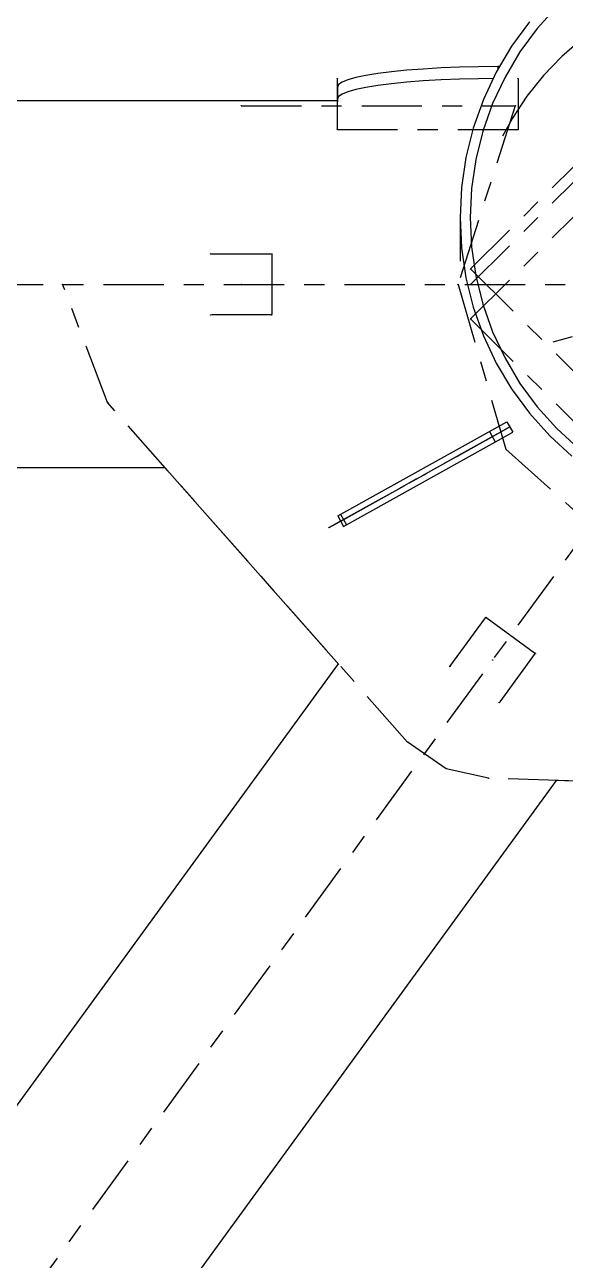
# Model space of a CAD drawing. Header units: millimetres. Extents: x 2368 to 8313, y 7493 to 11698.
# Drawn here: x 6232.7 to 6259.6, y 9108.5 to 9170.1 of the extents above; entities that cross this region are included whole.
import ezdxf

# ---------------------------------------------------------------- set-up
doc = ezdxf.new("R2010")
doc.units = ezdxf.units.MM
doc.linetypes.add('XKITLINE00', pattern=[0])
doc.linetypes.add('XKITLINE03', pattern=[6, 3, -1, 1, -1])

msp = doc.modelspace()

# ---------------------------------------------------------------- linework, layer by layer
at = {"color": 8, "linetype": 'XKITLINE03'}
for p, q in [((6269.5882, 9172.4941), (6254.8682, 9157.8938)), ((6269.5882, 9171.7227), (6254.8682, 9157.1224)), ((6269.5882, 9170.0002), (6254.8682, 9155.3998)), ((6248.2346, 9164.8274), (6248.2346, 9167.3723)), ((6257.2346, 9167.3723), (6257.2346, 9164.8274)), ((6243.4479, 9166.0224), (6257.0945, 9166.0229)), ((6257.0945, 9166.0229), (6254.2482, 9157.1224)), ((6257.2346, 9164.8274), (6248.2346, 9164.8274)), ((6241.9281, 9158.6424), (6244.9681, 9158.6425)), ((6241.9281, 9158.6424), (6244.9681, 9158.6425)), ((6241.9281, 9158.6424), (6244.9681, 9158.6425)), ((6244.9681, 9158.6425), (6244.9682, 9155.6025)), ((6244.9681, 9158.6425), (6244.9682, 9155.6025)), ((6244.9681, 9158.6425), (6244.9682, 9155.6025)), ((6254.8682, 9157.8938), (6269.5882, 9143.2934)), ((5738.5883, 9157.1224), (6269.5876, 9157.1224)), ((6269.5883, 9157.1224), (6153.0885, 8997.1225)), ((6236.7882, 9151.2395), (6234.5482, 9157.1221)), ((6243.4482, 9157.1224), (6243.4482, 9157.1224)), ((6254.2482, 9157.1224), (6256.6258, 9148.9197)), ((6269.5882, 9157.1224), (6258.2081, 9154.0395)), ((6244.9682, 9155.6025), (6241.9282, 9155.6024)), ((6244.9682, 9155.6025), (6241.9282, 9155.6024)), ((6244.9682, 9155.6025), (6241.9282, 9155.6024)), ((6254.8682, 9155.3998), (6269.5882, 9140.7995)), ((6251.7141, 9134.3398), (6236.7882, 9151.2395)), ((6248.9772, 9145.6499), (6256.8258, 9150.0186)), ((6256.8258, 9150.0186), (6256.2817, 9149.7157)), ((6255.6722, 9149.3764), (6247.8236, 9145.0078)), ((6248.3371, 9145.2936), (6256.2163, 9149.6793)), ((6256.6258, 9148.9197), (6263.1284, 9143.0859)), ((6248.4025, 9145.33), (6248.9772, 9145.6499)), ((6247.8236, 9145.0078), (6248.3371, 9145.2936)), ((6253.8441, 9138.0818), (6255.6335, 9140.5393)), ((6253.8441, 9138.0818), (6255.6335, 9140.5393)), ((6253.8441, 9138.0818), (6255.6335, 9140.5393)), ((6255.6335, 9140.5393), (6258.091, 9138.7499)), ((6255.6335, 9140.5393), (6258.091, 9138.7499)), ((6255.6335, 9140.5393), (6258.091, 9138.7499)), ((6255.9675, 9138.4159), (6255.9675, 9138.4159)), ((6258.091, 9138.7499), (6256.3016, 9136.2924)), ((6258.091, 9138.7499), (6256.3016, 9136.2924)), ((6258.091, 9138.7499), (6256.3016, 9136.2924)), ((6253.6551, 9132.9918), (6251.7141, 9134.3398)), ((6255.7691, 9132.5213), (6253.6551, 9132.9918)), ((6271.7377, 9131.9838), (6255.7691, 9132.5213))]:
    msp.add_line(p, q, dxfattribs=at)
at = {"color": 8, "linetype": 'XKITLINE00'}
for p, q in [((6259.1654, 9170.9549), (6258.194, 9169.8743)), ((6257.8075, 9170.1941), (6256.9166, 9168.983)), ((6258.194, 9169.8743), (6257.3323, 9168.703)), ((6260.4104, 9169.3342), (6259.4158, 9168.4723)), ((6256.9166, 9168.983), (6256.1477, 9167.6897)), ((6257.3323, 9168.703), (6256.5887, 9167.4521)), ((6259.4158, 9168.4723), (6258.503, 9167.5254)), ((6252.5168, 9167.8508), (6251.6901, 9167.7872)), ((6253.3977, 9167.9012), (6252.5168, 9167.8508)), ((6254.3201, 9167.9378), (6253.3977, 9167.9012)), ((6255.2703, 9167.96), (6254.3201, 9167.9378)), ((6256.2346, 9167.9674), (6255.2703, 9167.96)), ((6256.2346, 9167.9674), (6256.2346, 9167.8359)), ((6256.3128, 9167.9674), (6256.2346, 9167.9674)), ((6248.4671, 9167.193), (6248.2929, 9167.0721)), ((6248.7545, 9167.3104), (6248.4671, 9167.193)), ((6249.1509, 9167.4225), (6248.7545, 9167.3104)), ((6249.6507, 9167.5277), (6249.1509, 9167.4225)), ((6250.2465, 9167.6245), (6249.6507, 9167.5277)), ((6250.9296, 9167.7114), (6250.2465, 9167.6245)), ((6251.6901, 9167.7872), (6250.9296, 9167.7114)), ((6251.6901, 9167.1921), (6250.9296, 9167.1163)), ((6252.5168, 9167.2557), (6251.6901, 9167.1921)), ((6253.3977, 9167.3061), (6252.5168, 9167.2557)), ((6254.3201, 9167.3427), (6253.3977, 9167.3061)), ((6255.2703, 9167.3648), (6254.3201, 9167.3427)), ((6255.9979, 9167.3704), (6255.2703, 9167.3648)), ((6256.1477, 9167.6897), (6255.5083, 9166.3266)), ((6256.5887, 9167.4521), (6255.9702, 9166.1337)), ((6258.503, 9167.5254), (6257.6795, 9166.5011)), ((6248.2929, 9167.0721), (6248.2346, 9166.9494)), ((6248.2346, 9166.9494), (6248.2346, 9166.3543)), ((6248.4671, 9166.5979), (6248.2929, 9166.477)), ((6248.7545, 9166.7153), (6248.4671, 9166.5979)), ((6249.1509, 9166.8274), (6248.7545, 9166.7153)), ((6249.6507, 9166.9326), (6249.1509, 9166.8274)), ((6250.2465, 9167.0293), (6249.6507, 9166.9326)), ((6250.9296, 9167.1163), (6250.2465, 9167.0293)), ((6248.2346, 9166.2624), (5738.5883, 9166.2624)), ((6248.2929, 9166.477), (6248.2346, 9166.3543)), ((6248.2346, 9166.3543), (6248.2346, 9166.2103)), ((6255.5083, 9166.3266), (6255.0044, 9164.9069)), ((6255.9702, 9166.1337), (6255.4829, 9164.7606)), ((6257.6795, 9166.5011), (6256.9518, 9165.4077)), ((6256.9518, 9165.4077), (6256.4637, 9164.5081)), ((6255.0044, 9164.9069), (6254.641, 9163.4443)), ((6255.4829, 9164.7606), (6255.1314, 9163.3459)), ((6254.641, 9163.4443), (6254.4216, 9161.9528)), ((6255.1314, 9163.3459), (6254.9192, 9161.9034)), ((6254.4216, 9161.9528), (6254.3482, 9160.4467)), ((6254.9192, 9161.9034), (6254.8482, 9160.4467)), ((6254.3482, 9160.4467), (6254.3482, 9158.2849)), ((6254.3482, 9160.4467), (6254.4216, 9158.9407)), ((6254.8482, 9160.4467), (6254.9192, 9158.9901)), ((6254.4216, 9158.9407), (6254.641, 9157.4492)), ((6254.9192, 9158.9901), (6255.1314, 9157.5475)), ((6254.641, 9157.4492), (6255.0044, 9155.9865)), ((6255.1314, 9157.5475), (6255.4829, 9156.1329)), ((6255.4829, 9156.1329), (6255.9702, 9154.7598)), ((6255.0044, 9155.9865), (6255.5083, 9154.5669)), ((6255.5083, 9154.5669), (6256.1477, 9153.2038)), ((6255.9702, 9154.7598), (6256.5887, 9153.4414)), ((6256.1477, 9153.2038), (6256.9166, 9151.9105)), ((6256.5887, 9153.4414), (6257.3323, 9152.1905)), ((6256.9166, 9151.9105), (6257.8075, 9150.6994)), ((6257.3323, 9152.1905), (6258.194, 9151.0192)), ((6257.8075, 9150.6994), (6258.8119, 9149.5821)), ((6258.194, 9151.0192), (6259.1654, 9149.9386)), ((6248.2566, 9145.5922), (6256.6799, 9150.2807)), ((6256.6799, 9150.2807), (6256.9717, 9149.7564)), ((6248.5484, 9145.0679), (6256.9717, 9149.7564)), ((6255.8078, 9149.7953), (6256.0996, 9149.271)), ((6259.92, 9148.5695), (6258.8119, 9149.5821)), ((6260.2372, 9148.9592), (6259.1654, 9149.9386)), ((6239.6649, 9147.9824), (6050.789, 9147.9824)), ((6239.6329, 9148.0187), (6248.3148, 9138.1886)), ((6248.396, 9145.6697), (6248.6878, 9145.1455)), ((6248.2566, 9145.5922), (6248.5484, 9145.0679)), ((6248.2828, 9138.2249), (6170.3595, 9031.2055)), ((6259.1387, 9132.4079), (6185.4508, 9031.2055)), ((6270.3918, 9132.0291), (6259.0817, 9132.4098))]:
    msp.add_line(p, q, dxfattribs=at)
for centre in [(6248.2346, 9167.3723), (6257.2346, 9167.3723), (6243.4479, 9166.0224), (6257.0945, 9166.0229), (6257.0945, 9166.0229), (6248.2346, 9164.8274), (6248.2346, 9164.8274), (6257.2346, 9164.8274), (6257.2346, 9164.8274), (6241.9281, 9158.6424), (6241.9281, 9158.6424), (6241.9281, 9158.6424), (6244.9681, 9158.6425), (6244.9681, 9158.6425), (6244.9681, 9158.6425), (6244.9681, 9158.6425), (6244.9681, 9158.6425), (6244.9681, 9158.6425), (6254.8682, 9157.8938), (6254.8682, 9157.8938), (6234.5482, 9157.1221), (6243.4482, 9157.1224), (6254.2482, 9157.1224), (6254.2482, 9157.1224), (6254.8682, 9157.1224), (6241.9282, 9155.6024), (6241.9282, 9155.6024), (6241.9282, 9155.6024), (6244.9682, 9155.6025), (6244.9682, 9155.6025), (6244.9682, 9155.6025), (6244.9682, 9155.6025), (6244.9682, 9155.6025), (6244.9682, 9155.6025), (6254.8682, 9155.3998), (6254.8682, 9155.3998), (6236.7882, 9151.2395), (6236.7882, 9151.2395), (6256.8258, 9150.0186), (6256.8258, 9150.0186), (6255.6722, 9149.3764), (6256.2163, 9149.6793), (6256.2817, 9149.7157), (6256.6258, 9148.9197), (6256.6258, 9148.9197), (6248.9772, 9145.6499), (6248.9772, 9145.6499), (6248.3371, 9145.2936), (6248.3371, 9145.2936), (6248.4025, 9145.33), (6247.8236, 9145.0078), (6247.8236, 9145.0078), (6255.6335, 9140.5393), (6255.6335, 9140.5393), (6255.6335, 9140.5393), (6255.6335, 9140.5393), (6255.6335, 9140.5393), (6255.6335, 9140.5393), (6255.9675, 9138.4159), (6258.091, 9138.7499), (6258.091, 9138.7499), (6258.091, 9138.7499), (6258.091, 9138.7499), (6258.091, 9138.7499), (6258.091, 9138.7499), (6253.8441, 9138.0818), (6253.8441, 9138.0818), (6253.8441, 9138.0818), (6256.3016, 9136.2924), (6256.3016, 9136.2924), (6256.3016, 9136.2924), (6251.7141, 9134.3398), (6251.7141, 9134.3398), (6253.6551, 9132.9918), (6253.6551, 9132.9918), (6255.7691, 9132.5213), (6255.7691, 9132.5213)]:
    msp.add_circle(centre, 0.01, dxfattribs=at)

doc.saveas('drawing.dxf')
